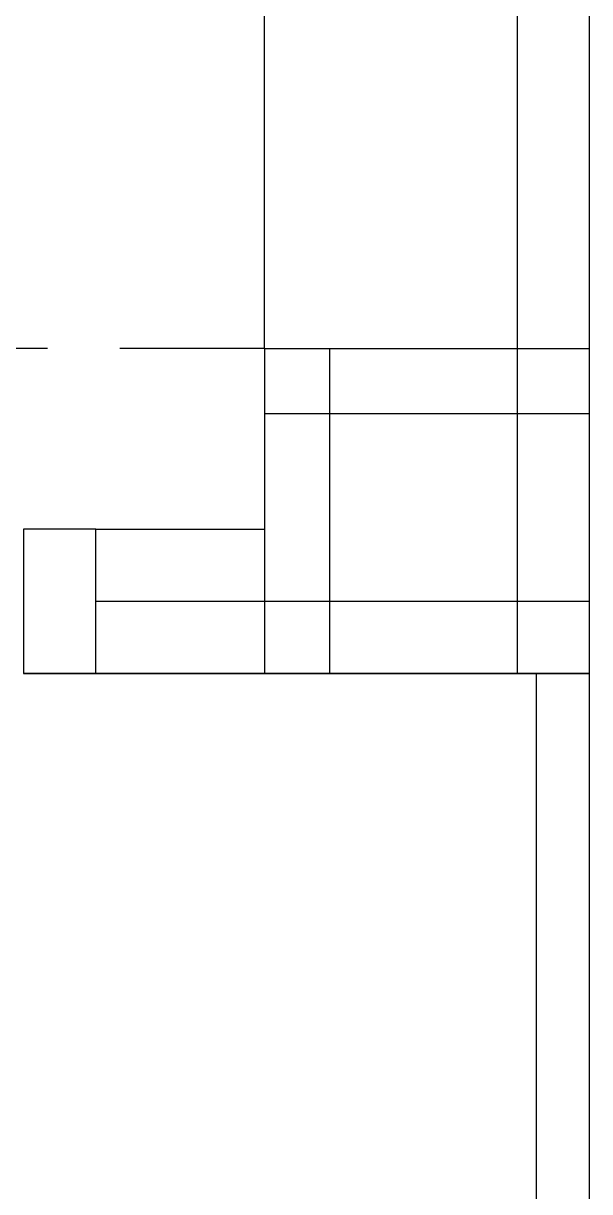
# Model space of a CAD drawing. Header units: inches. Extents: x -85907952 to 802144, y 988801 to 3125513.
# Drawn here: x 405198 to 406373, y 1058983 to 1061408 of the extents above; entities that cross this region are included whole.
import ezdxf

# ---------------------------------------------------------------- set-up
doc = ezdxf.new("R2010")
doc.units = ezdxf.units.IN
doc.header["$MEASUREMENT"] = 0
doc.linetypes.add('HIDDEN', pattern=[0.375, 0.25, -0.125])
for name, color, linetype in [('LW', 2, 'Continuous'), ('partition', 8, 'Continuous'), ('WALL', 1, 'Continuous'), ('WIN', 9, 'Continuous')]:
    doc.layers.add(name, color=color, linetype=linetype)

msp = doc.modelspace()

# ---------------------------------------------------------------- linework, layer by layer
at = {"layer": 'LW', "linetype": 'HIDDEN', "ltscale": 1200}
msp.add_line((405697.7, 1060733.4), (402897.7, 1060733.4), dxfattribs=at)
at = {"layer": 'LW'}
msp.add_line((405347.7, 1060358.4), (405697.7, 1060358.4), dxfattribs=at)
at = {"layer": 'partition'}
for p, q in [((406262.7, 1057578.4), (406262.7, 1060058.4)), ((406372.7, 1057578.4), (406372.7, 1060058.4))]:
    msp.add_line(p, q, dxfattribs=at)
at = {"layer": 'WALL'}
for p, q in [((406222.7, 1060058.4), (406222.7, 1062708.4)), ((406372.7, 1060058.4), (406372.7, 1062708.4)), ((405697.7, 1060733.4), (406372.7, 1060733.4)), ((405697.7, 1060733.4), (405697.7, 1060058.4)), ((405832.7, 1060733.4), (405832.7, 1060058.4)), ((405697.7, 1060598.4), (406372.7, 1060598.4)), ((405347.7, 1060208.4), (406372.7, 1060208.4)), ((405197.7, 1060058.4), (406372.7, 1060058.4)), ((406372.7, 1060058.4), (405197.7, 1060058.4))]:
    msp.add_line(p, q, dxfattribs=at)
msp.add_lwpolyline([(405197.7, 1060058.4), (405347.7, 1060058.4), (405347.7, 1060358.4), (405197.7, 1060358.4)], close=True, dxfattribs=at)
at = {"layer": 'WIN'}
msp.add_line((405697.7, 1060733.4), (405697.7, 1062033.4), dxfattribs=at)

doc.saveas('drawing.dxf')
